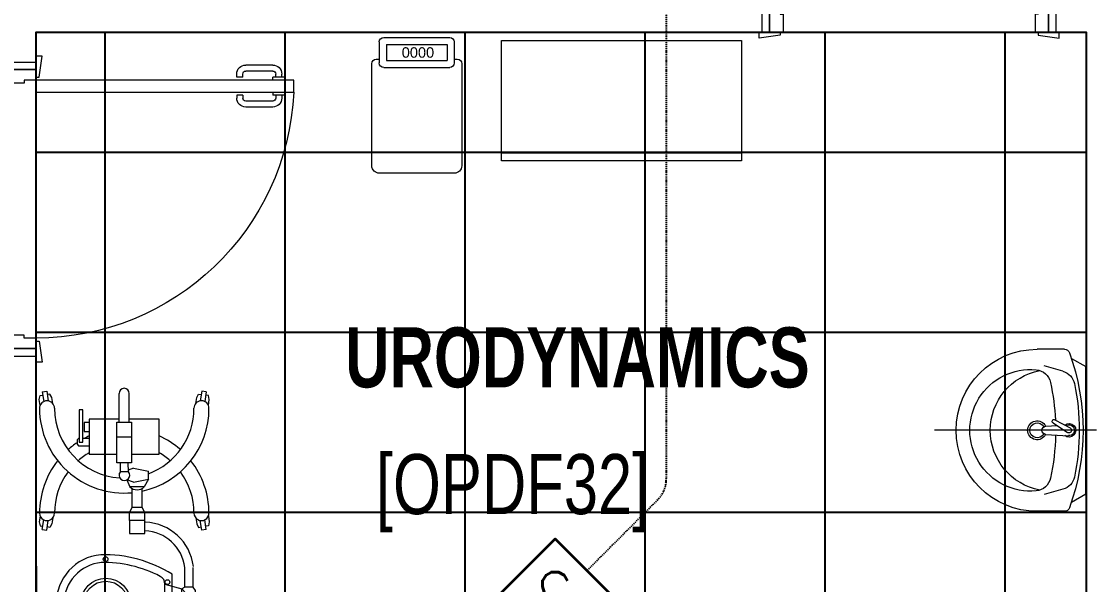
# Model space of a CAD drawing. Extents: x -12260 to 57327, y -29287 to 19916.
# Drawn here: x 34927 to 38511, y -10671 to -8795 of the extents above; entities that cross this region are included whole.
import ezdxf
from ezdxf.enums import TextEntityAlignment as Align

# ---------------------------------------------------------------- set-up
doc = ezdxf.new("R2010")
doc.units = 0
doc.header["$LTSCALE"] = 0.25
doc.linetypes.add('DASHDOT', pattern=[25.4, 12.7, -6.35, 0, -6.35])
for name, color, linetype, lineweight in [('01-First Floor$0$72_EGR_BASE_TEXT', 252, 'Continuous', 5), ('01-First Floor$0$LOADING', 253, 'Continuous', 5), ('01-First Floor$0$SANIT', 250, 'Continuous', 5), ('01-First Floor$0$Walls', 251, 'Continuous', 5), ('01-First Floor$0$Wooden Joinery', 251, 'Continuous', 5), ('E-LITE-CLNG-CNDT', 6, 'DASHDOT', 35), ('F-ALRM-CLNG @ 100', 33, 'Continuous', 35), ('F-ALRM-CLNG-CNDT', 51, 'DASHDOT', 25)]:
    doc.layers.add(name, color=color, linetype=linetype, lineweight=lineweight)
doc.layers.add('01-First Floor$0$FALSE CEILING', color=251, linetype='Continuous')
doc.layers.add('01-First Floor$0$X-WHITE glass', color=255, linetype='Continuous')
doc.styles.add('01-First Floor$0$Standard', font='arial.ttf')
doc.styles.add('01-First Floor$0$X3G_ENTITY_9EC9', font='swisscl.ttf', dxfattribs={"height": 0.2})
doc.styles.add('01-First Floor$0$X3G_ENTITY_9F38', font='swisscl.ttf', dxfattribs={"height": 0.2})
doc.styles.add('DC_SIMPLEX', font='SIMPLEX.shx', dxfattribs={"width": 0.7})

# ---------------------------------------------------------------- blocks, each defined once
blk = doc.blocks.new('01-First Floor$0$A$C72370EFE')
at = {"layer": '01-First Floor$0$Wooden Joinery'}
for p, q in [((-0.01, -0.03), (-0.01, -0.07)), ((0, -0.03), (-0.01, -0.03)), ((0.04, -0.03), (0.05, -0.03)), ((0.05, -0.03), (0.05, -0.07)), ((-0.05, -0.07), (-0.05, -0.16)), ((-0.03, -0.07), (-0.03, -0.16)), ((-0.01, -0.04), (-0.02, -0.04)), ((-0.01, -0.06), (-0.02, -0.06)), ((0, -0.07), (-0.01, -0.07)), ((0.04, -0.07), (0.05, -0.07)), ((0.05, -0.04), (0.06, -0.04)), ((0.05, -0.06), (0.06, -0.06)), ((0.07, -0.07), (0.07, -0.16)), ((0.09, -0.07), (0.09, -0.16)), ((-0.01, -0.17), (-0.02, -0.17)), ((-0.01, -0.17), (-0.01, -0.19)), ((0.05, -0.17), (0.06, -0.17)), ((0.05, -0.17), (0.05, -0.19)), ((-0.01, -0.19), (-0.02, -0.19)), ((0.05, -0.19), (0.06, -0.19))]:
    blk.add_line(p, q, dxfattribs=at)
for centre, radius, start, end in [((-0.02, -0.07), 0.03, 90, 180), ((-0.02, -0.07), 0.01, 90, 180), ((0.06, -0.07), 0.03, 0, 90), ((0.06, -0.07), 0.01, 0, 90), ((-0.02, -0.16), 0.03, 180, 270), ((-0.02, -0.16), 0.01, 180, 270), ((0.06, -0.16), 0.01, 270, 0), ((0.06, -0.16), 0.03, 270, 0)]:
    blk.add_arc(centre, radius, start, end, dxfattribs=at)
blk = doc.blocks.new('01-First Floor$0$A$C5DAD61B4')
at = {"layer": '01-First Floor$0$Wooden Joinery'}
for points in [[(80, 959.1), (80, 969.1), (10, 979.1), (10, 959.1)], [(940, 959.1), (940, 969.1), (1010, 979.1), (1010, 959.1)], [(70, 859.1), (70, 849.1), (0, 839.1), (0, 859.1)], [(120, 859.1), (120, 0), (80, 0), (80, 859.1)], [(950, 859.1), (950, 849.1), (1020, 839.1), (1020, 859.1)]]:
    blk.add_lwpolyline(points, close=True, dxfattribs=at)
for points in [[(45, 859.1), (45, 959.1), (20, 959.1), (20, 859.1), (45, 859.1)], [(45, 859.1), (80, 859.1), (80, 899.1), (90, 899.1), (90, 959.1), (45, 959.1), (45, 859.1)], [(975, 859.1), (940, 859.1), (940, 899.1), (930, 899.1), (930, 959.1), (975, 959.1), (975, 859.1)], [(975, 859.1), (975, 959.1), (1000, 959.1), (1000, 859.1), (975, 859.1)]]:
    blk.add_lwpolyline(points, dxfattribs=at)
blk.add_arc((80, 859.1), 860, 272.666, 0, dxfattribs=at)
at = {"layer": '01-First Floor$0$Wooden Joinery', "xscale": 999.9999999998854, "yscale": 999.9999999998854, "zscale": 999.9999999998854, "rotation": 180}
blk.add_blockref('01-First Floor$0$A$C72370EFE', (120, 0), dxfattribs=at)
blk = doc.blocks.new('01-First Floor$0$HF13461A-P')
at = {"layer": '01-First Floor$0$LOADING'}
for p, q in [((0.0229, 0.4353), (0.0229, 0.3653)), ((0.2579, 0.4503), (0.0379, 0.4503)), ((0.2729, 0.4353), (0.2729, 0.3653)), ((0.2493, 0.4266), (0.0466, 0.4266)), ((0.0466, 0.4266), (0.0466, 0.3739)), ((0.2493, 0.4266), (0.2493, 0.3739)), ((-0.0021, 0.3628), (-0.0021, 0.0228)), ((0.0229, 0.3778), (0.0129, 0.3778)), ((0.2493, 0.3739), (0.0466, 0.3739)), ((0.2829, 0.3778), (0.2729, 0.3778)), ((0.2979, 0.0228), (0.2979, 0.3628)), ((0.2579, 0.3503), (0.0379, 0.3503)), ((0.0229, -0.0022), (0.2729, -0.0022))]:
    blk.add_line(p, q, dxfattribs=at)
for centre, radius, start, end in [((0.0379, 0.4353), 0.015, 90, 180), ((0.2579, 0.4353), 0.015, 0, 90), ((0.0129, 0.3628), 0.015, 90, 180), ((0.0379, 0.3653), 0.015, 180, 270), ((0.2579, 0.3653), 0.015, 270, 0), ((0.2829, 0.3628), 0.015, 0, 90), ((0.0229, 0.0228), 0.025, 180, 270), ((0.2729, 0.0228), 0.025, 270, 0)]:
    blk.add_arc(centre, radius, start, end, dxfattribs=at)
at = {"layer": '01-First Floor$0$LOADING', "style": '01-First Floor$0$Standard'}
blk.add_text('0000', height=0.03477, dxfattribs=at).set_placement((0.0901, 0.3829))
blk = doc.blocks.new('01-First Floor$0$GF21027-P')
at = {"layer": '01-First Floor$0$LOADING'}
for p, q in [((0.4, 0.4), (-0.4, 0.4)), ((-0.4, 0.4), (-0.4, 0)), ((0.4, 0), (0.4, 0.4)), ((-0.4, 0.025), (0.4, 0.025)), ((-0.4, 0), (0.4, 0))]:
    blk.add_line(p, q, dxfattribs=at)
blk = doc.blocks.new('01-First Floor$0$mobile light')
at = {"layer": '01-First Floor$0$LOADING'}
for p, q in [((1883.78, -497.56), (1883.65, -498.45)), ((1885.1, -497.29), (1883.78, -497.56)), ((1887.04, -497.59), (1885.1, -497.29)), ((1923.94, -497.59), (1925.88, -497.29)), ((1925.88, -497.29), (1927.2, -497.56)), ((1927.2, -497.56), (1927.33, -498.45)), ((1882.58, -498.29), (1882.35, -499.8)), ((1882.35, -499.8), (1885.55, -500.28)), ((1882.58, -498.29), (1885.78, -498.78)), ((1883.28, -500.85), (1883.42, -499.96)), ((1884.47, -501.5), (1883.28, -500.85)), ((1886.4, -501.79), (1884.47, -501.5)), ((1924.58, -501.79), (1926.52, -501.5)), ((1928.41, -498.29), (1925.2, -498.78)), ((1928.63, -499.8), (1925.43, -500.28)), ((1926.52, -501.5), (1927.7, -500.85)), ((1927.7, -500.85), (1927.56, -499.96)), ((1928.41, -498.29), (1928.63, -499.8)), ((1947.59, -502.62), (1941.09, -502.62)), ((1948.76, -501.94), (1947.59, -502.62)), ((1947.59, -502.62), (1947.59, -505.45)), ((1948.15, -506.5), (1952.41, -502.55)), ((1953.47, -501.94), (1948.76, -501.94)), ((1958.23, -506.5), (1953.47, -501.94)), ((1947.59, -505.45), (1941.09, -505.45)), ((1946.6, -512.08), (1948.15, -506.5)), ((1947.59, -505.45), (1948.15, -506.5)), ((1958.23, -506.5), (1948.15, -506.5)), ((1959.78, -512.08), (1958.23, -506.5)), ((1963.08, -509.67), (1943.3, -509.67)), ((1959.78, -512.08), (1946.6, -512.08)), ((1908.01, -522.53), (1909, -517.55)), ((1911.69, -517.55), (1909, -517.55)), ((1912.69, -522.53), (1911.69, -517.55)), ((1911.69, -517.55), (1914.17, -518.99)), ((1914.17, -518.99), (1914.17, -523.77)), ((1922.73, -518.8), (1921.08, -519.69)), ((1925.38, -518.8), (1922.73, -518.8)), ((1908.01, -522.53), (1908.62, -524.28)), ((1912.69, -522.53), (1911.9, -524.78)), ((1921.08, -519.69), (1914.74, -519.69)), ((1921.08, -523.01), (1914.77, -523.01)), ((1921.08, -519.69), (1921.08, -523.01)), ((1921.08, -519.69), (1921.08, -523.01)), ((1922.73, -523.93), (1921.08, -523.04)), ((1892.68, -523.97), (1883.05, -523.97)), ((1892.68, -528.06), (1892.68, -523.24)), ((1892.68, -523.24), (1906.16, -523.24)), ((1897.5, -528.06), (1897.5, -523.24)), ((1906.16, -523.24), (1906.16, -528.06)), ((1909.15, -524.25), (1906.16, -524.32)), ((1909.15, -524.25), (1909.15, -526.94)), ((1911.9, -524.78), (1914.17, -523.77)), ((1925.38, -523.93), (1922.73, -523.93)), ((1892.68, -527.34), (1883.05, -527.34)), ((1906.16, -528.06), (1892.68, -528.06)), ((1909.15, -526.94), (1906.16, -526.87)), ((1882.35, -551.47), (1885.55, -550.99)), ((1882.58, -552.98), (1882.35, -551.47)), ((1884.47, -549.77), (1883.28, -550.42)), ((1883.28, -550.42), (1883.42, -551.31)), ((1886.4, -549.48), (1884.47, -549.77)), ((1924.58, -549.48), (1926.52, -549.77)), ((1928.63, -551.47), (1925.43, -550.99)), ((1926.52, -549.77), (1927.7, -550.42)), ((1927.7, -550.42), (1927.56, -551.31)), ((1928.41, -552.98), (1928.63, -551.47)), ((1882.58, -552.98), (1885.78, -552.5)), ((1883.78, -553.71), (1883.65, -552.82)), ((1885.1, -553.98), (1883.78, -553.71)), ((1887.04, -553.69), (1885.1, -553.98)), ((1923.94, -553.69), (1925.88, -553.98)), ((1928.41, -552.98), (1925.2, -552.5)), ((1925.88, -553.98), (1927.2, -553.71)), ((1927.2, -553.71), (1927.33, -552.82))]:
    blk.add_line(p, q, dxfattribs=at)
for points in [[(1903.33, -523.24), (1903.33, -514.02), (1891.61, -514.02), (1891.61, -523.97)], [(1954.27, -524.55), (1954.27, -528.82), (1952.05, -528.82), (1952.05, -524.5)], [(1891.61, -527.34), (1891.61, -537.34), (1903.33, -537.34), (1903.33, -528.06)], [(1892.74, -537.34), (1892.74, -539.04), (1895.76, -539.04), (1895.76, -537.34)], [(1898.05, -537.34), (1898.05, -539.5)], [(1898.05, -540.63), (1898.05, -540.87), (1898.53, -541.35), (1900.02, -541.35), (1900.5, -540.87), (1900.5, -537.34)]]:
    blk.add_lwpolyline(points, dxfattribs=at)
for points in [[(1929.78, -518.8), (1925.38, -518.8), (1925.38, -523.93), (1929.78, -523.93)], [(1899.3, -539.5), (1888.5, -539.5), (1888.5, -540.63), (1899.3, -540.63)]]:
    blk.add_lwpolyline(points, close=True, dxfattribs=at)
for centre, radius in [((1945.96, -511.25), 0.793), ((1960.42, -511.25), 0.793), ((1953.01, -531.79), 8.32), ((1953.01, -531.79), 7.35), ((1938.31, -531.85), 0.793), ((1968.07, -531.85), 0.793), ((1953.19, -546.77), 0.793)]:
    blk.add_circle(centre, radius, dxfattribs=at)
for centre, radius, start, end in [((1888.02, -499.89), 2.5, 90, 270), ((1888.02, -525.64), 28.25, 12.1463, 90), ((1922.96, -525.64), 28.25, 90, 128.2073), ((1922.96, -499.89), 2.5, 270, 90), ((1888.02, -525.64), 23.25, 20.3387, 90), ((1922.96, -525.64), 23.25, 90, 126.3743), ((1942.82, -519.31), 16.86, 97.1293, 177.6115), ((1922.96, -525.64), 28.25, 138.4974, 155.7305), ((1942.82, -519.31), 13.97, 97.1293, 177.6115), ((1922.96, -525.64), 23.25, 138.7224, 150.0382), ((1980.13, -532.49), 43.32, 148.2167, 181.2501), ((1946.6, -514.96), 2.89, 90, 152.4092), ((1959.78, -514.96), 2.89, 27.5908, 90), ((1926.25, -532.49), 43.32, 358.7499, 31.7833), ((1980.13, -532.49), 40.72, 152.4092, 181.2501), ((1926.25, -532.49), 40.72, 358.7499, 27.5908), ((1911.94, -521.38), 3.27, 313.0112, 46.9888), ((1888.02, -525.64), 28.25, 270, 5.3386), ((1883.05, -525.65), 1.68, 90, 270), ((1910.32, -525.6), 1.78, 229.0673, 130.9327), ((1888.02, -525.64), 23.25, 270, 356.3184), ((1953.19, -531.93), 16.44, 185.2361, 354.7639), ((1953.19, -531.93), 13.84, 185.2361, 354.7639), ((1922.96, -525.64), 28.25, 204.483, 208.105), ((1922.96, -525.64), 23.25, 210.2349, 221.2776), ((1922.96, -525.64), 28.25, 213.7985, 221.5026), ((1922.96, -525.64), 23.25, 233.6257, 270), ((1922.96, -525.64), 28.25, 231.7927, 270), ((1888.02, -551.39), 2.5, 90, 270), ((1922.96, -551.39), 2.5, 270, 90)]:
    blk.add_arc(centre, radius, start, end, dxfattribs=at)
blk = doc.blocks.new('01-First Floor$0$lav-manta 60')
at = {"layer": '01-First Floor$0$SANIT'}
for p, q in [((0, 0.04), (0, -0.56)), ((-0.2658, -0.0529), (-0.2358, 0)), ((-0.2358, 0), (0.2358, 0)), ((0.2658, -0.0529), (0.2358, 0)), ((-0.3, -0.0789), (-0.3, -0.18)), ((-0.015, -0.1473), (-0.0199, -0.064)), ((0.0274, -0.121), (-0.0078, -0.0673)), ((0.0389, -0.1142), (0.0087, -0.0575)), ((0.0191, -0.077), (0.0199, -0.064)), ((0.3, -0.0789), (0.3, -0.18)), ((-0.2185, -0.0841), (-0.2383, -0.1537)), ((0.015, -0.1473), (0.0174, -0.1057)), ((0.2185, -0.0841), (0.2383, -0.1537))]:
    blk.add_line(p, q, dxfattribs=at)
for centre, radius, start, end in [((0, -0.8557), 0.8457, 70.1771, 109.8229), ((0, -0.8696), 0.8457, 78.1914, 101.8086), ((0, -0.0617), 0.025, 320.7474, 220.368), ((-0.28, -0.0789), 0.02, 109.8229, 180), ((-0.1608, -0.1006), 0.06, 101.8086, 164.0794), ((0, -0.0617), 0.02, 353.2671, 186.682), ((0, -0.0617), 0.00966, 25.4127, 215.9577), ((0.1608, -0.1006), 0.06, 15.9206, 78.1914), ((0.28, -0.0789), 0.02, 0, 70.1771), ((0, -0.9572), 0.8457, 91.1572, 102.0883), ((0, -0.9572), 0.8457, 88.5486, 88.844), ((0.0332, -0.1176), 0.00666, 210.6852, 30.6852), ((0, -0.9572), 0.8457, 77.9117, 87.4274), ((-0.1645, -0.189), 0.06, 102.0883, 174.8142), ((0, -0.18), 0.035, 115.3106, 64.6894), ((0, -0.18), 0.0275, 117.1496, 62.8504), ((0, -0.1473), 0.015, 180, 0), ((0.1645, -0.189), 0.06, 5.1858, 77.9117), ((0, -0.18), 0.3, 180, 0), ((0, -0.2039), 0.2252, 174.8142, 5.1858), ((0, -0.1282), 0.2252, 190.6097, 349.3903)]:
    blk.add_arc(centre, radius, start, end, dxfattribs=at)
blk = doc.blocks.new('01-First Floor')
at = {"layer": '01-First Floor$0$FALSE CEILING', "linetype": 'Continuous'}
for p, q in [((35206, -12830), (35206, -8830)), ((35806, -12830), (35806, -8830)), ((36406, -12830), (36406, -8830)), ((37006, -12830), (37006, -8830)), ((37606, -12830), (37606, -8830)), ((38206, -12830), (38206, -8830)), ((34976, -9230), (38476, -9230)), ((34976, -9830), (38476, -9830)), ((34976, -10430), (38476, -10430))]:
    blk.add_line(p, q, dxfattribs=at)
at = {"layer": '01-First Floor$0$FALSE CEILING'}
blk.add_lwpolyline([(34976, -12830), (34976, -10710), (34976, -10710), (34976, -8830), (38476, -8830), (38476, -12830), (34976, -12830)], dxfattribs=at)
at = {"layer": '01-First Floor$0$Walls'}
for p, q in [((34976, -8930), (34976, -8830)), ((34976, -8830), (37396, -8830)), ((38376, -8830), (38476, -8830)), ((38476, -8830), (38476, -12830)), ((34876, -8930), (34976, -8930)), ((34876, -9910), (34976, -9910)), ((34976, -9910), (34976, -10610))]:
    blk.add_line(p, q, dxfattribs=at)
at = {"layer": '01-First Floor$0$X-WHITE glass', "color": 253, "lineweight": 30, "ltscale": 6, "true_color": 0x9898cc}
blk.add_line((34976, -12830), (34976, -10610), dxfattribs=at)
at = {"layer": '01-First Floor$0$LOADING', "lineweight": 0, "xscale": -1000, "yscale": 1000, "zscale": 1000}
blk.add_blockref('01-First Floor$0$HF13461A-P', (36393.1, -9298.5, -0.2), dxfattribs=at)
at = {"layer": '01-First Floor$0$LOADING', "color": 1, "xscale": -1000, "yscale": 1000, "zscale": 1000, "rotation": 359.9999999790884}
blk.add_blockref('01-First Floor$0$GF21027-P', (36927.1, -9258.8, -0.1), dxfattribs=at)
at = {"layer": '01-First Floor$0$LOADING', "xscale": 10, "yscale": 10, "zscale": 10, "rotation": 269.9999999999999}
blk.add_blockref('01-First Floor$0$mobile light', (40526.4, 8796.3, -0.2), dxfattribs=at)
at = {"layer": '01-First Floor$0$SANIT', "xscale": -900.000000000201, "yscale": 900.000000000201, "zscale": 900.000000000201, "rotation": 270}
blk.add_blockref('01-First Floor$0$lav-manta 60', (38474.9, -10157.3), dxfattribs=at)
at = {"layer": '01-First Floor$0$Wooden Joinery', "rotation": 180}
blk.add_blockref('01-First Floor$0$A$C5DAD61B4', (38396, -7870.9), dxfattribs=at)
at = {"layer": '01-First Floor$0$Wooden Joinery', "xscale": -1, "rotation": 90}
blk.add_blockref('01-First Floor$0$A$C5DAD61B4', (35835.1, -8910), dxfattribs=at)
at = {"layer": '01-First Floor$0$72_EGR_BASE_TEXT', "char_height": 200, "attachment_point": 2}
for s, insert, style in [('{\\fSwis721 LtCn BT|b1|i0|c0|p34;URODYNAMICS}', (36780.6, -9814.3, 0), '01-First Floor$0$X3G_ENTITY_9EC9'), ('[OPDF32]', (36564.5, -10236.6, 0), '01-First Floor$0$X3G_ENTITY_9F38')]:
    blk.add_mtext(s, dxfattribs=dict(at, insert=insert, style=style))
blk = doc.blocks.new('A$C5CF53093')
blk.add_lwpolyline([(0, -212.1), (-212.1, 0), (0, 212.1), (212.1, 0)], close=True)
blk = doc.blocks.new('*U29')
at = {"xscale": 0.01, "yscale": 0.01, "zscale": 0.01}
blk.add_blockref('A$C5CF53093', (0.007, -0.007), dxfattribs=at)
at = {"color": 6, "style": 'DC_SIMPLEX', "width": 0.7, "flags": 8}
blk.add_attdef('TYPE', text='', height=2, rotation=360, dxfattribs=at).set_placement((0, 0), align=Align.MIDDLE_CENTER)

msp = doc.modelspace()

# ---------------------------------------------------------------- linework, layer by layer
at = {"layer": 'F-ALRM-CLNG-CNDT'}
msp.add_lwpolyline([(37076.7, -4922.8), (37076.7, -10319.3, -0.198912), (37047.4, -10390), (36812.8, -10624.6)], format="xyb", dxfattribs=at)

# ---------------------------------------------------------------- block references
at = {"layer": 'E-LITE-CLNG-CNDT'}
msp.add_blockref('01-First Floor', (0, 0), dxfattribs=at)
at = {"layer": 'F-ALRM-CLNG @ 100', "xscale": 100, "yscale": 100, "zscale": 100}
msp.add_blockref('*U29', (36706, -10730), dxfattribs=at).add_auto_attribs({'TYPE': 'S'})

doc.saveas('drawing.dxf')
